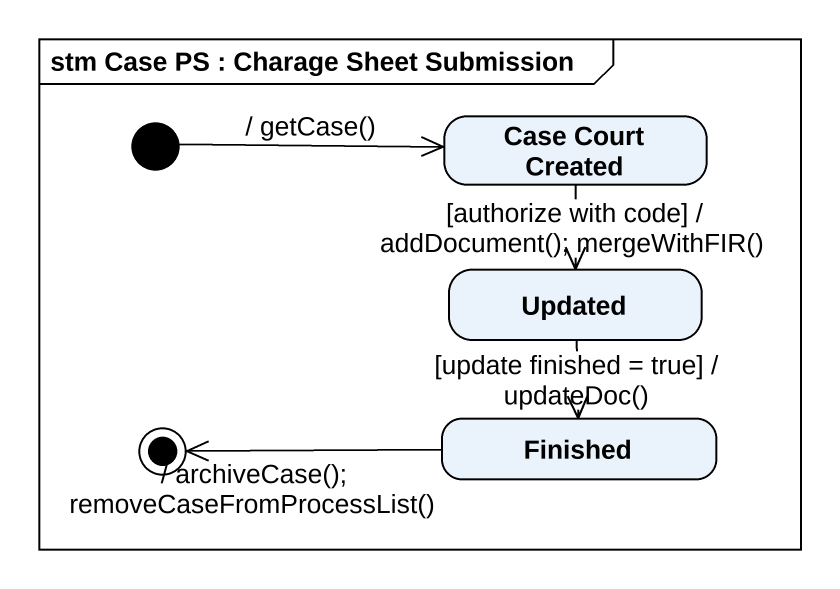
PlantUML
@startuml
mainframe stm Case PS : Charage Sheet Submission
hide empty description
state "Case Court Created" as Case_Court_Created
state Updated
state Finished
[*] -right-> Case_Court_Created : / getCase()
Case_Court_Created --> Updated : [authorize with code] / addDocument(); mergeWithFIR()
Updated --> Finished : [update finished = true] / updateDoc()
Finished -left-> [*] : / archiveCase(); removeCaseFromProcessList()
@enduml
